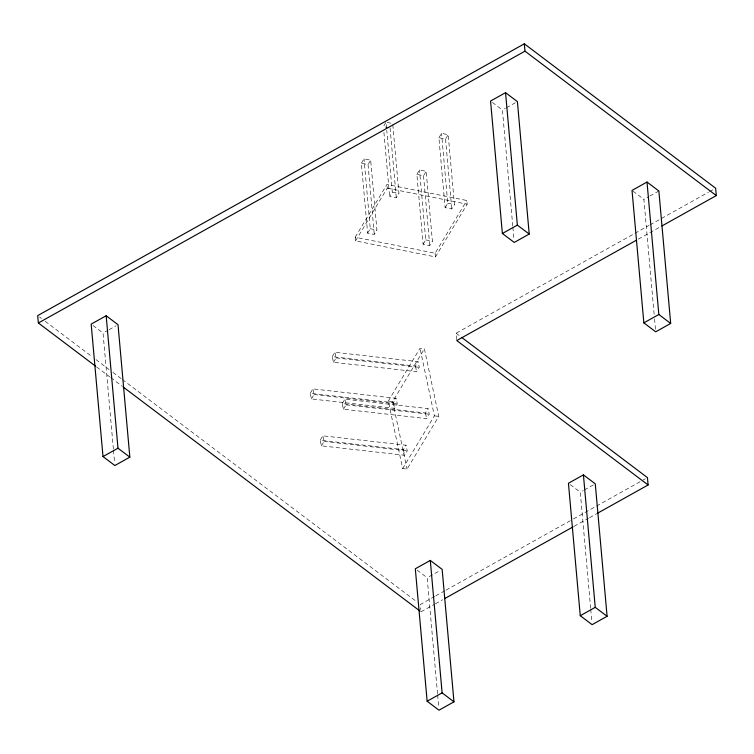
<?xml version="1.0" encoding="UTF-8"?>
<svg xmlns="http://www.w3.org/2000/svg" width="754" height="754" viewBox="0 0 754 754"><rect width="100%" height="100%" fill="white"/><g stroke="black" fill="none" stroke-linecap="round" stroke-linejoin="round"><path stroke-width="0.57" stroke-dasharray="3.77 2.83" d="M361.373 163.232L364.022 158.83L370.676 160.168L376.915 230.074L374.276 234.475L367.613 233.137L361.373 163.232L368.037 164.56L370.676 160.168M355.209 237.208L386.934 184.466L466.83 200.507L467.16 204.183L435.444 256.925L355.539 240.894L355.209 237.208L435.115 253.25L466.83 200.507M355.539 240.894L387.264 188.151L386.934 184.466M367.613 233.137L370.261 228.735L364.022 158.83M392.806 124.702L398.941 193.448L396.302 197.84L389.639 196.511L392.287 192.11L386.774 130.357M416.868 174.363L419.507 169.97L426.17 171.309L432.4 241.214L429.761 245.606L423.107 244.268L416.868 174.363L423.522 175.701L426.17 171.309M438.894 137.737L441.533 133.345L448.187 134.683L454.426 204.588L451.787 208.981L445.133 207.642L438.894 137.737L445.548 139.075L448.187 134.683M310.214 393.296L312.853 388.904L396.057 398.31L397.254 403.937L394.615 408.329L311.411 398.932L310.214 393.296L393.418 402.702L396.057 398.31M332.241 356.67L334.88 352.278L418.084 361.684L419.281 367.311L416.642 371.703L333.438 362.297L332.241 356.67L415.445 366.076L418.084 361.684M311.411 398.932L314.05 394.531L312.853 388.904M333.438 362.297L336.077 357.905L334.88 352.278M423.107 244.268L425.746 239.876L419.507 169.97M445.133 207.642L447.772 203.25L441.533 133.345M320.196 440.213L322.835 435.821L406.038 445.218L407.235 450.854L404.587 455.246L321.392 445.84L320.196 440.213L403.39 449.62L406.038 445.218M342.222 403.588L344.861 399.186L428.065 408.593L429.262 414.219L426.613 418.621L343.419 409.215L342.222 403.588L425.416 412.994L428.065 408.593M321.392 445.84L324.031 441.448L322.835 435.821M343.419 409.215L346.058 404.823L344.861 399.186M388.291 401.053L420.006 348.31L424.389 348.81L438.762 416.368L407.037 469.111L402.664 468.611L388.291 401.053L392.674 401.552L424.389 348.81M402.664 468.611L434.379 415.869L420.006 348.31M113.392 449.111L103.034 333.07L108.029 330.28M109.028 329.724L116.022 325.813M512.767 226.03L502.418 109.98L505.406 108.312M506.405 107.756L515.397 102.733M654.133 314.229L643.878 199.358L648.874 196.568M649.873 196.012L658.864 190.988M456.679 339.507L456.113 333.193L648.968 225.474M649.995 224.899L708.458 192.242M709.486 191.667L713.595 189.377M638.336 239.131L660.909 226.53M437.527 693.774L427.169 577.734L440.157 570.486M590.646 608.252L580.288 492.202L583.285 490.534M584.284 489.968L594.275 484.398M434.738 596.423L420.355 604.463L420.817 609.722M435.765 595.849L445.011 590.684M446.038 590.109L572.427 519.515M573.455 518.941L645.386 478.762M421.005 611.824L434.37 604.359M435.397 603.784L442.589 599.769M574.114 526.301L588.497 518.262M589.524 517.687L596.716 513.672M336.077 357.905L419.281 367.311M314.05 394.531L397.254 403.937M346.058 404.823L429.262 414.219M434.379 415.869L438.762 416.368M324.031 441.448L407.235 450.854M387.16 122.431L392.702 123.543M388.951 127.718L383.4 126.597L386.048 122.205L386.67 129.198M387.264 188.151L467.16 204.183M392.287 192.11L398.941 193.448M447.772 203.25L454.426 204.588M370.261 228.735L376.915 230.074M425.746 239.876L432.4 241.214M632.945 191.101L643.878 199.358M492.381 102.412L502.418 109.98M456.113 333.193L460.807 336.736M570.26 484.634L580.288 492.202M93.006 325.502L103.034 333.07M417.141 570.165L427.169 577.734M39.585 317.048L41.461 318.461M45.221 321.298L92.233 356.783M95.994 359.62L109.151 369.564M112.912 372.401L121.375 378.781M122.318 379.498L416.594 601.626M96.644 366.981L109.811 376.915M110.753 377.631L122.035 386.142M415.445 366.076L416.642 371.703M425.416 412.994L426.613 418.621M393.418 402.702L394.615 408.329M403.39 449.62L404.587 455.246M392.674 401.552L407.037 469.111M654.557 318.914L655.499 329.47M590.75 609.421L591.899 622.314M512.871 227.199L514.03 240.092M445.548 139.075L451.787 208.981M435.115 253.25L435.444 256.925M423.522 175.701L429.761 245.606M390.063 127.935L396.302 197.84M437.631 694.952L438.781 707.846M383.927 132.431L389.639 196.511M368.037 164.56L374.276 234.475M113.496 450.289L114.646 463.182"/><path stroke-width="1.13" d="M661.937 225.955L716.3 195.588L715.64 188.227L524.313 43.807L37.7 315.624L38.36 322.985L95.711 366.274M38.36 322.985L524.972 51.168L524.313 43.807M106.163 315.756L91.177 324.126L103.006 456.575L114.853 465.52L129.839 457.15L118.02 324.701L106.163 315.756L117.982 448.206L129.839 457.15M505.548 92.667L490.562 101.036L502.381 233.495L514.237 242.439L529.214 234.07L517.395 101.611L505.548 92.667L517.367 225.126L529.214 234.07M103.006 456.575L117.982 448.206M502.381 233.495L517.367 225.126M647.007 182.044L632.031 190.413L643.85 322.863L655.707 331.817L670.683 323.447L658.864 190.988L647.007 182.044L658.836 314.493L670.683 323.447M636.291 240.281L456.773 340.554L648.101 484.973L597.743 513.097M643.85 322.863L658.836 314.493M430.298 560.42L415.313 568.789L427.141 701.239L438.988 710.193L453.974 701.823L442.146 569.364L430.298 560.42L442.117 692.869L453.974 701.823M583.417 474.888L568.441 483.257L580.26 615.707L592.107 624.661L607.093 616.291L595.274 483.832L583.417 474.888L595.236 607.347L607.093 616.291M444.643 598.619L573.087 526.876M427.141 701.239L442.117 692.869M580.26 615.707L595.236 607.347M524.972 51.168L716.3 195.588M461.74 337.443L647.441 477.612L648.101 484.973M122.968 386.849L420.072 611.108"/></g></svg>
